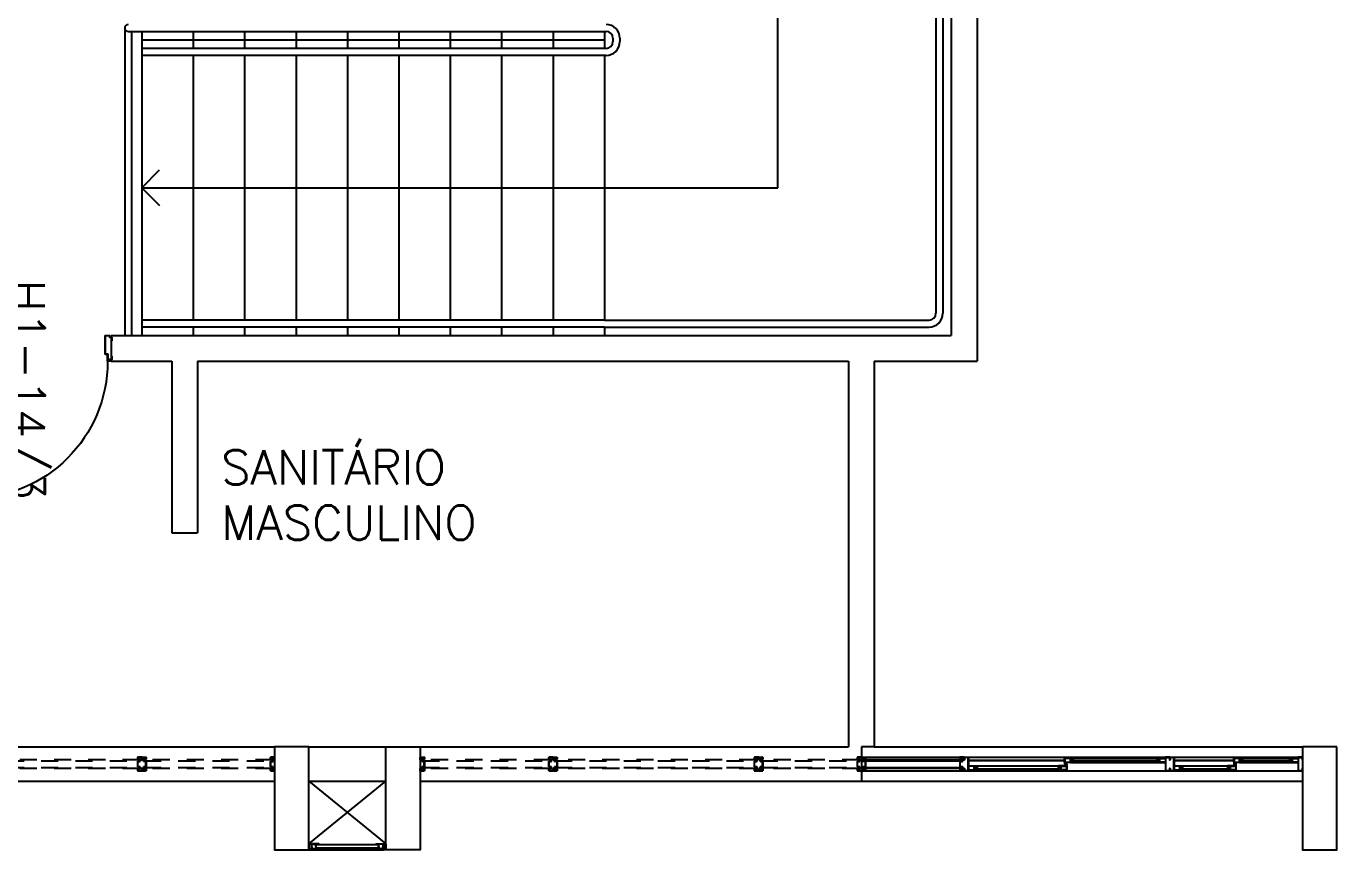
# Model space of a CAD drawing. Header units: millimetres. Extents: x 2801 to 3319, y 1187 to 1422.
# Drawn here: x 3142.47 to 3150.12, y 1307.75 to 1312.55 of the extents above; entities that cross this region are included whole.
import ezdxf

# ---------------------------------------------------------------- set-up
doc = ezdxf.new("R2010")
doc.units = ezdxf.units.MM
doc.linetypes.add('HIDDEN', pattern=[0.375, 0.25, -0.125])
for name, color, linetype in [('AR-ALV', 2, 'Continuous'), ('AR-CORR', 2, 'Continuous'), ('AR-ESQ', 1, 'Continuous'), ('AR-ESQ-V', 1, 'Continuous'), ('AR-ESTC', 3, 'Continuous'), ('AR-PIS', 1, 'Continuous'), ('AR-PM', 2, 'Continuous'), ('AR-PORTA', 1, 'Continuous'), ('AR-SHAFT', 1, 'Continuous'), ('AR-SIM', 2, 'Continuous'), ('DT-ESQ-BAGUETE-C', 2, 'Continuous'), ('DT-ESQ-BAGUETE-V', 1, 'Continuous'), ('DT-ESQ-CHAPA DOBRADA-V', 1, 'Continuous'), ('DT-ESQ-MARCO-V', 1, 'Continuous'), ('DT-ESQ-PERFIL CADEIRA-C', 2, 'Continuous'), ('DT-ESQ-PERFIL CADEIRA-V', 1, 'Continuous'), ('DT-ESQ-PERFIL U SIMPLES-C', 2, 'Continuous'), ('DT-ESQ-PERFIL U-C', 2, 'Continuous'), ('DT-ESQ-PERFIL U-V', 1, 'Continuous'), ('DT-ESQ-VENEZIANA-C', 2, 'Continuous'), ('DT-ESQ-VENEZIANA-V', 2, 'Continuous'), ('DT-ESQ-VIDRO-C', 2, 'Continuous'), ('DT-ESQ-VIDRO-PROJ', 1, 'HIDDEN'), ('DT-ESQ-VIDRO-V', 2, 'Continuous'), ('ENDEREÇO', 2, 'Continuous'), ('maçaneta', 1, 'Continuous'), ('mov', 1, 'Continuous'), ('PM-PERFIL U-C', 2, 'Continuous'), ('pm1', 2, 'Continuous'), ('TEXTO', 2, 'Continuous')]:
    doc.layers.add(name, color=color, linetype=linetype)
doc.styles.add('UNB-100', font='simplex.shx', dxfattribs={"height": 0.2})
doc.styles.add('UNB1-100', font='simplex.shx', dxfattribs={"height": 0.2})

# ---------------------------------------------------------------- blocks, each defined once
blk = doc.blocks.new('EF59-P')
at = {"layer": 'DT-ESQ-VIDRO-PROJ', "ltscale": 0.1}
for points in [[(0.025, -0.1285), (0.025, -0.1385, -0.414214), (0.0235, -0.14), (0.0015, -0.14, -0.414214), (0, -0.1385), (0, -0.125), (0.0015, -0.125), (0.0015, -0.138, 0.414214), (0.002, -0.1385), (0.023, -0.1385, 0.414214), (0.0235, -0.138), (0.0235, -0.1285), (0.0105, -0.1285, -0.414214), (0.009, -0.127), (0.009, -0.117, -0.414214), (0.0105, -0.1155), (0.0235, -0.1155), (0.0235, -0.0845), (0.0105, -0.0845, -0.414214), (0.009, -0.083), (0.009, -0.073, -0.414214), (0.0105, -0.0715), (0.0235, -0.0715), (0.0235, -0.062, 0.414214), (0.023, -0.0615), (0.002, -0.0615, 0.414214), (0.0015, -0.062), (0.0015, -0.075), (0, -0.075), (0, -0.0615, -0.414214), (0.0015, -0.06), (0.0235, -0.06, -0.414214), (0.025, -0.0615), (0.025, -0.0715, -0.414214), (0.0235, -0.073), (0.0105, -0.073), (0.0105, -0.083), (0.0235, -0.083), (0.0235, -0.083, -0.414214), (0.025, -0.0845), (0.025, -0.1155, -0.414214), (0.0235, -0.117), (0.0235, -0.117), (0.0105, -0.117), (0.0105, -0.127), (0.0235, -0.127, -0.414214)], [(0.75, -0.1285), (0.75, -0.1385, 0.414214), (0.7515, -0.14), (0.7735, -0.14, 0.414214), (0.775, -0.1385), (0.775, -0.125), (0.7735, -0.125), (0.7735, -0.138, -0.414214), (0.773, -0.1385), (0.752, -0.1385, -0.414214), (0.7515, -0.138), (0.7515, -0.1285), (0.7645, -0.1285, 0.414214), (0.766, -0.127), (0.766, -0.117, 0.414214), (0.7645, -0.1155), (0.7515, -0.1155), (0.7515, -0.0845), (0.7645, -0.0845, 0.414214), (0.766, -0.083), (0.766, -0.073, 0.414214), (0.7645, -0.0715), (0.7515, -0.0715), (0.7515, -0.062, -0.414214), (0.752, -0.0615), (0.773, -0.0615, -0.414214), (0.7735, -0.062), (0.7735, -0.075), (0.775, -0.075), (0.775, -0.0615, 0.414214), (0.7735, -0.06), (0.7515, -0.06, 0.414214), (0.75, -0.0615), (0.75, -0.0715, 0.414214), (0.7515, -0.073), (0.7645, -0.073), (0.7645, -0.083), (0.7515, -0.083), (0.7515, -0.083, 0.414214), (0.75, -0.0845), (0.75, -0.1155, 0.414214), (0.7515, -0.117), (0.7515, -0.117), (0.7645, -0.117), (0.7645, -0.127), (0.7515, -0.127, 0.414214)], [(0.8, -0.1285), (0.8, -0.1385, -0.414214), (0.7985, -0.14), (0.7765, -0.14, -0.414214), (0.775, -0.1385), (0.775, -0.125), (0.7765, -0.125), (0.7765, -0.138, 0.414214), (0.777, -0.1385), (0.798, -0.1385, 0.414214), (0.7985, -0.138), (0.7985, -0.1285), (0.7855, -0.1285, -0.414214), (0.784, -0.127), (0.784, -0.117, -0.414214), (0.7855, -0.1155), (0.7985, -0.1155), (0.7985, -0.0845), (0.7855, -0.0845, -0.414214), (0.784, -0.083), (0.784, -0.073, -0.414214), (0.7855, -0.0715), (0.7985, -0.0715), (0.7985, -0.062, 0.414214), (0.798, -0.0615), (0.777, -0.0615, 0.414214), (0.7765, -0.062), (0.7765, -0.075), (0.775, -0.075), (0.775, -0.0615, -0.414214), (0.7765, -0.06), (0.7985, -0.06, -0.414214), (0.8, -0.0615), (0.8, -0.0715, -0.414214), (0.7985, -0.073), (0.7855, -0.073), (0.7855, -0.083), (0.7985, -0.083), (0.7985, -0.083, -0.414214), (0.8, -0.0845), (0.8, -0.1155, -0.414214), (0.7985, -0.117), (0.7985, -0.117), (0.7855, -0.117), (0.7855, -0.127), (0.7985, -0.127, -0.414214)], [(1.95, -0.1285), (1.95, -0.1385, 0.414214), (1.9515, -0.14), (1.9735, -0.14, 0.414214), (1.975, -0.1385), (1.975, -0.125), (1.9735, -0.125), (1.9735, -0.138, -0.414214), (1.973, -0.1385), (1.952, -0.1385, -0.414214), (1.9515, -0.138), (1.9515, -0.1285), (1.9645, -0.1285, 0.414214), (1.966, -0.127), (1.966, -0.117, 0.414214), (1.9645, -0.1155), (1.9515, -0.1155), (1.9515, -0.0845), (1.9645, -0.0845, 0.414214), (1.966, -0.083), (1.966, -0.073, 0.414214), (1.9645, -0.0715), (1.9515, -0.0715), (1.9515, -0.062, -0.414214), (1.952, -0.0615), (1.973, -0.0615, -0.414214), (1.9735, -0.062), (1.9735, -0.075), (1.975, -0.075), (1.975, -0.0615, 0.414214), (1.9735, -0.06), (1.9515, -0.06, 0.414214), (1.95, -0.0615), (1.95, -0.0715, 0.414214), (1.9515, -0.073), (1.9645, -0.073), (1.9645, -0.083), (1.9515, -0.083), (1.9515, -0.083, 0.414214), (1.95, -0.0845), (1.95, -0.1155, 0.414214), (1.9515, -0.117), (1.9515, -0.117), (1.9645, -0.117), (1.9645, -0.127), (1.9515, -0.127, 0.414214)], [(2, -0.1285), (2, -0.1385, -0.414214), (1.9985, -0.14), (1.9765, -0.14, -0.414214), (1.975, -0.1385), (1.975, -0.125), (1.9765, -0.125), (1.9765, -0.138, 0.414214), (1.977, -0.1385), (1.998, -0.1385, 0.414214), (1.9985, -0.138), (1.9985, -0.1285), (1.9855, -0.1285, -0.414214), (1.984, -0.127), (1.984, -0.117, -0.414214), (1.9855, -0.1155), (1.9985, -0.1155), (1.9985, -0.0845), (1.9855, -0.0845, -0.414214), (1.984, -0.083), (1.984, -0.073, -0.414214), (1.9855, -0.0715), (1.9985, -0.0715), (1.9985, -0.062, 0.414214), (1.998, -0.0615), (1.977, -0.0615, 0.414214), (1.9765, -0.062), (1.9765, -0.075), (1.975, -0.075), (1.975, -0.0615, -0.414214), (1.9765, -0.06), (1.9985, -0.06, -0.414214), (2, -0.0615), (2, -0.0715, -0.414214), (1.9985, -0.073), (1.9855, -0.073), (1.9855, -0.083), (1.9985, -0.083), (1.9985, -0.083, -0.414214), (2, -0.0845), (2, -0.1155, -0.414214), (1.9985, -0.117), (1.9985, -0.117), (1.9855, -0.117), (1.9855, -0.127), (1.9985, -0.127, -0.414214)], [(3.15, -0.1285), (3.15, -0.1385, 0.414214), (3.1515, -0.14), (3.1735, -0.14, 0.414214), (3.175, -0.1385), (3.175, -0.125), (3.1735, -0.125), (3.1735, -0.138, -0.414214), (3.173, -0.1385), (3.152, -0.1385, -0.414214), (3.1515, -0.138), (3.1515, -0.1285), (3.1645, -0.1285, 0.414214), (3.166, -0.127), (3.166, -0.117, 0.414214), (3.1645, -0.1155), (3.1515, -0.1155), (3.1515, -0.0845), (3.1645, -0.0845, 0.414214), (3.166, -0.083), (3.166, -0.073, 0.414214), (3.1645, -0.0715), (3.1515, -0.0715), (3.1515, -0.062, -0.414214), (3.152, -0.0615), (3.173, -0.0615, -0.414214), (3.1735, -0.062), (3.1735, -0.075), (3.175, -0.075), (3.175, -0.0615, 0.414214), (3.1735, -0.06), (3.1515, -0.06, 0.414214), (3.15, -0.0615), (3.15, -0.0715, 0.414214), (3.1515, -0.073), (3.1645, -0.073), (3.1645, -0.083), (3.1515, -0.083), (3.1515, -0.083, 0.414214), (3.15, -0.0845), (3.15, -0.1155, 0.414214), (3.1515, -0.117), (3.1515, -0.117), (3.1645, -0.117), (3.1645, -0.127), (3.1515, -0.127, 0.414214)], [(3.2, -0.1285), (3.2, -0.1385, -0.414214), (3.1985, -0.14), (3.1765, -0.14, -0.414214), (3.175, -0.1385), (3.175, -0.125), (3.1765, -0.125), (3.1765, -0.138, 0.414214), (3.177, -0.1385), (3.198, -0.1385, 0.414214), (3.1985, -0.138), (3.1985, -0.1285), (3.1855, -0.1285, -0.414214), (3.184, -0.127), (3.184, -0.117, -0.414214), (3.1855, -0.1155), (3.1985, -0.1155), (3.1985, -0.0845), (3.1855, -0.0845, -0.414214), (3.184, -0.083), (3.184, -0.073, -0.414214), (3.1855, -0.0715), (3.1985, -0.0715), (3.1985, -0.062, 0.414214), (3.198, -0.0615), (3.177, -0.0615, 0.414214), (3.1765, -0.062), (3.1765, -0.075), (3.175, -0.075), (3.175, -0.0615, -0.414214), (3.1765, -0.06), (3.1985, -0.06, -0.414214), (3.2, -0.0615), (3.2, -0.0715, -0.414214), (3.1985, -0.073), (3.1855, -0.073), (3.1855, -0.083), (3.1985, -0.083), (3.1985, -0.083, -0.414214), (3.2, -0.0845), (3.2, -0.1155, -0.414214), (3.1985, -0.117), (3.1985, -0.117), (3.1855, -0.117), (3.1855, -0.127), (3.1985, -0.127, -0.414214)], [(4.35, -0.1285), (4.35, -0.1385, 0.414214), (4.3515, -0.14), (4.3735, -0.14, 0.414214), (4.375, -0.1385), (4.375, -0.125), (4.3735, -0.125), (4.3735, -0.138, -0.414214), (4.373, -0.1385), (4.352, -0.1385, -0.414214), (4.3515, -0.138), (4.3515, -0.1285), (4.3645, -0.1285, 0.414214), (4.366, -0.127), (4.366, -0.117, 0.414214), (4.3645, -0.1155), (4.3515, -0.1155), (4.3515, -0.0845), (4.3645, -0.0845, 0.414214), (4.366, -0.083), (4.366, -0.073, 0.414214), (4.3645, -0.0715), (4.3515, -0.0715), (4.3515, -0.062, -0.414214), (4.352, -0.0615), (4.373, -0.0615, -0.414214), (4.3735, -0.062), (4.3735, -0.075), (4.375, -0.075), (4.375, -0.0615, 0.414214), (4.3735, -0.06), (4.3515, -0.06, 0.414214), (4.35, -0.0615), (4.35, -0.0715, 0.414214), (4.3515, -0.073), (4.3645, -0.073), (4.3645, -0.083), (4.3515, -0.083), (4.3515, -0.083, 0.414214), (4.35, -0.0845), (4.35, -0.1155, 0.414214), (4.3515, -0.117), (4.3515, -0.117), (4.3645, -0.117), (4.3645, -0.127), (4.3515, -0.127, 0.414214)], [(4.4, -0.1285), (4.4, -0.1385, -0.414214), (4.3985, -0.14), (4.3765, -0.14, -0.414214), (4.375, -0.1385), (4.375, -0.125), (4.3765, -0.125), (4.3765, -0.138, 0.414214), (4.377, -0.1385), (4.398, -0.1385, 0.414214), (4.3985, -0.138), (4.3985, -0.1285), (4.3855, -0.1285, -0.414214), (4.384, -0.127), (4.384, -0.117, -0.414214), (4.3855, -0.1155), (4.3985, -0.1155), (4.3985, -0.0845), (4.3855, -0.0845, -0.414214), (4.384, -0.083), (4.384, -0.073, -0.414214), (4.3855, -0.0715), (4.3985, -0.0715), (4.3985, -0.062, 0.414214), (4.398, -0.0615), (4.377, -0.0615, 0.414214), (4.3765, -0.062), (4.3765, -0.075), (4.375, -0.075), (4.375, -0.0615, -0.414214), (4.3765, -0.06), (4.3985, -0.06, -0.414214), (4.4, -0.0615), (4.4, -0.0715, -0.414214), (4.3985, -0.073), (4.3855, -0.073), (4.3855, -0.083), (4.3985, -0.083), (4.3985, -0.083, -0.414214), (4.4, -0.0845), (4.4, -0.1155, -0.414214), (4.3985, -0.117), (4.3985, -0.117), (4.3855, -0.117), (4.3855, -0.127), (4.3985, -0.127, -0.414214)], [(5.125, -0.1285), (5.125, -0.1385, 0.414214), (5.1265, -0.14), (5.1485, -0.14, 0.414214), (5.15, -0.1385), (5.15, -0.125), (5.1485, -0.125), (5.1485, -0.138, -0.414214), (5.148, -0.1385), (5.127, -0.1385, -0.414214), (5.1265, -0.138), (5.1265, -0.1285), (5.1395, -0.1285, 0.414214), (5.141, -0.127), (5.141, -0.117, 0.414214), (5.1395, -0.1155), (5.1265, -0.1155), (5.1265, -0.0845), (5.1395, -0.0845, 0.414214), (5.141, -0.083), (5.141, -0.073, 0.414214), (5.1395, -0.0715), (5.1265, -0.0715), (5.1265, -0.062, -0.414214), (5.127, -0.0615), (5.148, -0.0615, -0.414214), (5.1485, -0.062), (5.1485, -0.075), (5.15, -0.075), (5.15, -0.0615, 0.414214), (5.1485, -0.06), (5.1265, -0.06, 0.414214), (5.125, -0.0615), (5.125, -0.0715, 0.414214), (5.1265, -0.073), (5.1395, -0.073), (5.1395, -0.083), (5.1265, -0.083), (5.1265, -0.083, 0.414214), (5.125, -0.0845), (5.125, -0.1155, 0.414214), (5.1265, -0.117), (5.1265, -0.117), (5.1395, -0.117), (5.1395, -0.127), (5.1265, -0.127, 0.414214)]]:
    blk.add_lwpolyline(points, format="xyb", close=True, dxfattribs=at)
for points in [[(0.7625, -0.081), (0.7625, -0.075), (0.0125, -0.075), (0.0125, -0.081)], [(1.9625, -0.081), (1.9625, -0.075), (0.7875, -0.075), (0.7875, -0.081)], [(3.1625, -0.081), (3.1625, -0.075), (1.9875, -0.075), (1.9875, -0.081)], [(4.3625, -0.081), (4.3625, -0.075), (3.1875, -0.075), (3.1875, -0.081)], [(5.1375, -0.081), (5.1375, -0.075), (4.3875, -0.075), (4.3875, -0.081)], [(0.7625, -0.119), (0.7625, -0.125), (0.0125, -0.125), (0.0125, -0.119)], [(1.9625, -0.119), (1.9625, -0.125), (0.7875, -0.125), (0.7875, -0.119)], [(3.1625, -0.119), (3.1625, -0.125), (1.9875, -0.125), (1.9875, -0.119)], [(4.3625, -0.119), (4.3625, -0.125), (3.1875, -0.125), (3.1875, -0.119)], [(5.1375, -0.119), (5.1375, -0.125), (4.3875, -0.125), (4.3875, -0.119)]]:
    blk.add_lwpolyline(points, close=True, dxfattribs=at)
blk = doc.blocks.new('EF57-P')
at = {"layer": 'DT-ESQ-BAGUETE-C', "ltscale": 0.1}
for points in [[(3.81, -0.08), (3.7965, -0.08), (3.7965, -0.0785), (3.8095, -0.0785, 0.414214), (3.81, -0.078), (3.81, -0.067, 0.414214), (3.8095, -0.0665), (3.7965, -0.0665), (3.7965, -0.065), (3.81, -0.065, -0.414214), (3.8115, -0.0665), (3.8115, -0.0785, -0.414214)], [(4.3015, -0.08), (4.315, -0.08), (4.315, -0.0785), (4.302, -0.0785, -0.414214), (4.3015, -0.078), (4.3015, -0.067, -0.414214), (4.302, -0.0665), (4.315, -0.0665), (4.315, -0.065), (4.3015, -0.065, 0.414214), (4.3, -0.0665), (4.3, -0.0785, 0.414214)], [(4.7975, -0.08), (4.784, -0.08), (4.784, -0.0785), (4.797, -0.0785, 0.414214), (4.7975, -0.078), (4.7975, -0.067, 0.414214), (4.797, -0.0665), (4.784, -0.0665), (4.784, -0.065), (4.7975, -0.065, -0.414214), (4.799, -0.0665), (4.799, -0.0785, -0.414214)], [(5.0765, -0.08), (5.09, -0.08), (5.09, -0.0785), (5.077, -0.0785, -0.414214), (5.0765, -0.078), (5.0765, -0.067, -0.414214), (5.077, -0.0665), (5.09, -0.0665), (5.09, -0.065), (5.0765, -0.065, 0.414214), (5.075, -0.0665), (5.075, -0.0785, 0.414214)], [(3.2485, -0.125), (3.235, -0.125), (3.235, -0.1235), (3.248, -0.1235, 0.414214), (3.2485, -0.123), (3.2485, -0.112, 0.414214), (3.248, -0.1115), (3.235, -0.1115), (3.235, -0.11), (3.2485, -0.11, -0.414214), (3.25, -0.1115), (3.25, -0.1235, -0.414214)], [(3.7265, -0.125), (3.74, -0.125), (3.74, -0.1235), (3.727, -0.1235, -0.414214), (3.7265, -0.123), (3.7265, -0.112, -0.414214), (3.727, -0.1115), (3.74, -0.1115), (3.74, -0.11), (3.7265, -0.11, 0.414214), (3.725, -0.1115), (3.725, -0.1235, 0.414214)], [(4.4485, -0.125), (4.435, -0.125), (4.435, -0.1235), (4.448, -0.1235, 0.414214), (4.4485, -0.123), (4.4485, -0.112, 0.414214), (4.448, -0.1115), (4.435, -0.1115), (4.435, -0.11), (4.4485, -0.11, -0.414214), (4.45, -0.1115), (4.45, -0.1235, -0.414214)], [(4.714, -0.125), (4.7275, -0.125), (4.7275, -0.1235), (4.7145, -0.1235, -0.414214), (4.714, -0.123), (4.714, -0.112, -0.414214), (4.7145, -0.1115), (4.7275, -0.1115), (4.7275, -0.11), (4.714, -0.11, 0.414214), (4.7125, -0.1115), (4.7125, -0.1235, 0.414214)]]:
    blk.add_lwpolyline(points, format="xyb", close=True, dxfattribs=at)
at = {"layer": 'DT-ESQ-BAGUETE-V', "ltscale": 0.1}
for p, q in [((3.81, -0.065), (4.3015, -0.065)), ((4.7975, -0.065), (5.0765, -0.065)), ((3.2485, -0.11), (3.7265, -0.11)), ((4.4485, -0.11), (4.714, -0.11))]:
    blk.add_line(p, q, dxfattribs=at)
at = {"layer": 'DT-ESQ-CHAPA DOBRADA-V', "ltscale": 0.1}
for p, q in [((3.2, -0.077), (3.7615, -0.077)), ((3.2, -0.08), (3.7615, -0.08)), ((4.4, -0.077), (4.749, -0.077)), ((4.4, -0.08), (4.749, -0.08))]:
    blk.add_line(p, q, dxfattribs=at)
at = {"layer": 'DT-ESQ-MARCO-V', "ltscale": 0.1}
for p, q in [((2.5985, -0.06), (3.1515, -0.06)), ((2.5985, -0.14), (3.1515, -0.14))]:
    blk.add_line(p, q, dxfattribs=at)
at = {"layer": 'DT-ESQ-PERFIL CADEIRA-C', "ltscale": 0.1}
for p, q in [((3.2, -0.1335), (3.2485, -0.1335)), ((3.773, -0.1335), (3.7265, -0.1335)), ((3.7635, -0.0885), (3.81, -0.0885)), ((4.35, -0.0885), (4.3015, -0.0885)), ((4.4, -0.1335), (4.4485, -0.1335)), ((4.7605, -0.1335), (4.714, -0.1335)), ((4.751, -0.0885), (4.7975, -0.0885)), ((5.125, -0.0885), (5.0765, -0.0885))]:
    blk.add_line(p, q, dxfattribs=at)
for points in [[(3.81, -0.087, -1), (3.81, -0.09), (3.7635, -0.09, -0.414214), (3.7615, -0.088), (3.7615, -0.067, -0.414214), (3.7635, -0.065), (3.795, -0.065, -0.414214), (3.7965, -0.0665), (3.7965, -0.087)], [(3.7965, -0.0885, -0.198913), (3.7954, -0.0881, -0.198913), (3.795, -0.087), (3.795, -0.067, 0.414214), (3.7945, -0.0665), (3.7635, -0.0665, 0.414214), (3.763, -0.067), (3.763, -0.088, 0.414214), (3.7635, -0.0885)], [(4.3015, -0.09), (4.35, -0.09), (4.35, -0.0885), (4.315, -0.0885, 0.198912), (4.3161, -0.0881, 0.198913), (4.3165, -0.087), (4.3165, -0.067, -0.414214), (4.317, -0.0665), (4.35, -0.0665), (4.35, -0.065), (4.3165, -0.065, 0.414214), (4.315, -0.0665), (4.315, -0.0785), (4.315, -0.08), (4.315, -0.087), (4.3015, -0.087, 1)], [(4.7975, -0.087, -1), (4.7975, -0.09), (4.751, -0.09, -0.414214), (4.749, -0.088), (4.749, -0.067, -0.414214), (4.751, -0.065), (4.7825, -0.065, -0.414214), (4.784, -0.0665), (4.784, -0.087)], [(4.784, -0.0885, -0.198913), (4.7829, -0.0881, -0.198913), (4.7825, -0.087), (4.7825, -0.067, 0.414214), (4.782, -0.0665), (4.751, -0.0665, 0.414214), (4.7505, -0.067), (4.7505, -0.088, 0.414214), (4.751, -0.0885)], [(5.0765, -0.09), (5.125, -0.09), (5.125, -0.0885), (5.09, -0.0885, 0.198912), (5.0911, -0.0881, 0.198913), (5.0915, -0.087), (5.0915, -0.067, -0.414214), (5.092, -0.0665), (5.125, -0.0665), (5.125, -0.065), (5.0915, -0.065, 0.414214), (5.09, -0.0665), (5.09, -0.0785), (5.09, -0.08), (5.09, -0.087), (5.0765, -0.087, 1)], [(3.2485, -0.135), (3.2, -0.135), (3.2, -0.1335), (3.235, -0.1335, -0.198912), (3.2339, -0.1331, -0.198913), (3.2335, -0.132), (3.2335, -0.112, 0.414214), (3.233, -0.1115), (3.2, -0.1115), (3.2, -0.11), (3.2335, -0.11, -0.414214), (3.235, -0.1115), (3.235, -0.1235), (3.235, -0.125), (3.235, -0.132), (3.2485, -0.132, -1)], [(3.7265, -0.132, 1), (3.7265, -0.135), (3.773, -0.135, 0.414214), (3.775, -0.133), (3.775, -0.112, 0.414214), (3.773, -0.11), (3.7415, -0.11, 0.414214), (3.74, -0.1115), (3.74, -0.132)], [(3.74, -0.1335, 0.198913), (3.7411, -0.1331, 0.198913), (3.7415, -0.132), (3.7415, -0.112, -0.414214), (3.742, -0.1115), (3.773, -0.1115, -0.414214), (3.7735, -0.112), (3.7735, -0.133, -0.414214), (3.773, -0.1335)], [(4.4485, -0.135), (4.4, -0.135), (4.4, -0.1335), (4.435, -0.1335, -0.198912), (4.4339, -0.1331, -0.198913), (4.4335, -0.132), (4.4335, -0.112, 0.414214), (4.433, -0.1115), (4.4, -0.1115), (4.4, -0.11), (4.4335, -0.11, -0.414214), (4.435, -0.1115), (4.435, -0.1235), (4.435, -0.125), (4.435, -0.132), (4.4485, -0.132, -1)], [(4.714, -0.132, 1), (4.714, -0.135), (4.7605, -0.135, 0.414214), (4.7625, -0.133), (4.7625, -0.112, 0.414214), (4.7605, -0.11), (4.729, -0.11, 0.414214), (4.7275, -0.1115), (4.7275, -0.132)], [(4.7275, -0.1335, 0.198913), (4.7286, -0.1331, 0.198913), (4.729, -0.132), (4.729, -0.112, -0.414214), (4.7295, -0.1115), (4.7605, -0.1115, -0.414214), (4.761, -0.112), (4.761, -0.133, -0.414214), (4.7605, -0.1335)]]:
    blk.add_lwpolyline(points, format="xyb", close=True, dxfattribs=at)
at = {"layer": 'DT-ESQ-PERFIL CADEIRA-V', "ltscale": 0.1}
for p, q in [((3.2485, -0.135), (3.7265, -0.135)), ((3.795, -0.09), (4.3015, -0.09)), ((4.4485, -0.135), (4.714, -0.135)), ((4.7825, -0.09), (5.0765, -0.09))]:
    blk.add_line(p, q, dxfattribs=at)
at = {"layer": 'DT-ESQ-PERFIL U SIMPLES-C', "ltscale": 0.1}
for points in [[(3.7635, -0.102), (3.7715, -0.102), (3.7715, -0.1005), (3.7635, -0.1005, -0.414214), (3.763, -0.1), (3.763, -0.092, -0.414214), (3.7635, -0.0915), (3.7715, -0.0915), (3.7715, -0.09), (3.7635, -0.09, 0.414214), (3.7615, -0.092), (3.7615, -0.1, 0.414214)], [(3.773, -0.098), (3.765, -0.098), (3.765, -0.0995), (3.773, -0.0995, -0.414214), (3.7735, -0.1), (3.7735, -0.108, -0.414214), (3.773, -0.1085), (3.765, -0.1085), (3.765, -0.11), (3.773, -0.11, 0.414214), (3.775, -0.108), (3.775, -0.1, 0.414214)], [(4.751, -0.102), (4.759, -0.102), (4.759, -0.1005), (4.751, -0.1005, -0.414214), (4.7505, -0.1), (4.7505, -0.092, -0.414214), (4.751, -0.0915), (4.759, -0.0915), (4.759, -0.09), (4.751, -0.09, 0.414214), (4.749, -0.092), (4.749, -0.1, 0.414214)], [(4.7605, -0.098), (4.7525, -0.098), (4.7525, -0.0995), (4.7605, -0.0995, -0.414214), (4.761, -0.1), (4.761, -0.108, -0.414214), (4.7605, -0.1085), (4.7525, -0.1085), (4.7525, -0.11), (4.7605, -0.11, 0.414214), (4.7625, -0.108), (4.7625, -0.1, 0.414214)]]:
    blk.add_lwpolyline(points, format="xyb", close=True, dxfattribs=at)
at = {"layer": 'DT-ESQ-PERFIL U-C', "ltscale": 0.1}
for points in [[(2.6, -0.1285), (2.6, -0.1385, -0.414214), (2.5985, -0.14), (2.5765, -0.14, -0.414214), (2.575, -0.1385), (2.575, -0.125), (2.5765, -0.125), (2.5765, -0.138, 0.414214), (2.577, -0.1385), (2.598, -0.1385, 0.414214), (2.5985, -0.138), (2.5985, -0.1285), (2.5855, -0.1285, -0.414214), (2.584, -0.127), (2.584, -0.117, -0.414214), (2.5855, -0.1155), (2.5985, -0.1155), (2.5985, -0.0845), (2.5855, -0.0845, -0.414214), (2.584, -0.083), (2.584, -0.073, -0.414214), (2.5855, -0.0715), (2.5985, -0.0715), (2.5985, -0.062, 0.414214), (2.598, -0.0615), (2.577, -0.0615, 0.414214), (2.5765, -0.062), (2.5765, -0.075), (2.575, -0.075), (2.575, -0.0615, -0.414214), (2.5765, -0.06), (2.5985, -0.06, -0.414214), (2.6, -0.0615), (2.6, -0.0715, -0.414214), (2.5985, -0.073), (2.5855, -0.073), (2.5855, -0.083), (2.5985, -0.083), (2.5985, -0.083, -0.414214), (2.6, -0.0845), (2.6, -0.1155, -0.414214), (2.5985, -0.117), (2.5985, -0.117), (2.5855, -0.117), (2.5855, -0.127), (2.5985, -0.127, -0.414214)], [(3.15, -0.1285), (3.15, -0.1385, 0.414214), (3.1515, -0.14), (3.1735, -0.14, 0.414214), (3.175, -0.1385), (3.175, -0.125), (3.1735, -0.125), (3.1735, -0.138, -0.414214), (3.173, -0.1385), (3.152, -0.1385, -0.414214), (3.1515, -0.138), (3.1515, -0.1285), (3.1645, -0.1285, 0.414214), (3.166, -0.127), (3.166, -0.117, 0.414214), (3.1645, -0.1155), (3.1515, -0.1155), (3.1515, -0.0845), (3.1645, -0.0845, 0.414214), (3.166, -0.083), (3.166, -0.073, 0.414214), (3.1645, -0.0715), (3.1515, -0.0715), (3.1515, -0.062, -0.414214), (3.152, -0.0615), (3.173, -0.0615, -0.414214), (3.1735, -0.062), (3.1735, -0.075), (3.175, -0.075), (3.175, -0.0615, 0.414214), (3.1735, -0.06), (3.1515, -0.06, 0.414214), (3.15, -0.0615), (3.15, -0.0715, 0.414214), (3.1515, -0.073), (3.1645, -0.073), (3.1645, -0.083), (3.1515, -0.083), (3.1515, -0.083, 0.414214), (3.15, -0.0845), (3.15, -0.1155, 0.414214), (3.1515, -0.117), (3.1515, -0.117), (3.1645, -0.117), (3.1645, -0.127), (3.1515, -0.127, 0.414214)], [(3.175, -0.0615, -0.414214), (3.1765, -0.06), (3.1985, -0.06, -0.414214), (3.2, -0.0615), (3.2, -0.1385, -0.414214), (3.1985, -0.14), (3.1765, -0.14, -0.414214), (3.175, -0.1385), (3.175, -0.125), (3.1765, -0.125), (3.1765, -0.138, 0.414214), (3.177, -0.1385), (3.198, -0.1385, 0.414214), (3.1985, -0.138), (3.1985, -0.062, 0.414214), (3.198, -0.0615), (3.177, -0.0615, 0.414214), (3.1765, -0.062), (3.1765, -0.075), (3.175, -0.075)], [(4.375, -0.0615, 0.414214), (4.3735, -0.06), (4.3515, -0.06, 0.414214), (4.35, -0.0615), (4.35, -0.1385, 0.414214), (4.3515, -0.14), (4.3735, -0.14, 0.414214), (4.375, -0.1385), (4.375, -0.125), (4.3735, -0.125), (4.3735, -0.138, -0.414214), (4.373, -0.1385), (4.352, -0.1385, -0.414214), (4.3515, -0.138), (4.3515, -0.062, -0.414214), (4.352, -0.0615), (4.373, -0.0615, -0.414214), (4.3735, -0.062), (4.3735, -0.075), (4.375, -0.075)], [(4.375, -0.0615, -0.414214), (4.3765, -0.06), (4.3985, -0.06, -0.414214), (4.4, -0.0615), (4.4, -0.1385, -0.414214), (4.3985, -0.14), (4.3765, -0.14, -0.414214), (4.375, -0.1385), (4.375, -0.125), (4.3765, -0.125), (4.3765, -0.138, 0.414214), (4.377, -0.1385), (4.398, -0.1385, 0.414214), (4.3985, -0.138), (4.3985, -0.062, 0.414214), (4.398, -0.0615), (4.377, -0.0615, 0.414214), (4.3765, -0.062), (4.3765, -0.075), (4.375, -0.075)], [(5.15, -0.0615, 0.414214), (5.1485, -0.06), (5.1265, -0.06, 0.414214), (5.125, -0.0615), (5.125, -0.1385, 0.414214), (5.1265, -0.14), (5.1485, -0.14, 0.414214), (5.15, -0.1385), (5.15, -0.125), (5.1485, -0.125), (5.1485, -0.138, -0.414214), (5.148, -0.1385), (5.127, -0.1385, -0.414214), (5.1265, -0.138), (5.1265, -0.062, -0.414214), (5.127, -0.0615), (5.148, -0.0615, -0.414214), (5.1485, -0.062), (5.1485, -0.075), (5.15, -0.075)]]:
    blk.add_lwpolyline(points, format="xyb", close=True, dxfattribs=at)
at = {"layer": 'DT-ESQ-PERFIL U-V', "ltscale": 0.1}
for p, q in [((3.1985, -0.06), (4.3515, -0.06)), ((4.3985, -0.06), (5.1265, -0.06)), ((3.1985, -0.14), (4.3515, -0.14)), ((4.3985, -0.14), (5.1265, -0.14))]:
    blk.add_line(p, q, dxfattribs=at)
at = {"layer": 'DT-ESQ-VIDRO-C', "ltscale": 0.1}
for points in [[(3.1625, -0.081), (3.1625, -0.075), (2.5875, -0.075), (2.5875, -0.081)], [(3.238, -0.13), (3.238, -0.127), (3.737, -0.127), (3.737, -0.13)], [(4.3125, -0.085), (4.3125, -0.082), (3.799, -0.082), (3.799, -0.085)], [(4.438, -0.13), (4.438, -0.127), (4.7245, -0.127), (4.7245, -0.13)], [(5.0875, -0.085), (5.0875, -0.082), (4.7865, -0.082), (4.7865, -0.085)]]:
    blk.add_lwpolyline(points, close=True, dxfattribs=at)
at = {"layer": 'DT-ESQ-VIDRO-PROJ', "ltscale": 0.1}
for points in [[(0.025, -0.1285), (0.025, -0.1385, -0.414214), (0.0235, -0.14), (0.0015, -0.14, -0.414214), (0, -0.1385), (0, -0.125), (0.0015, -0.125), (0.0015, -0.138, 0.414214), (0.002, -0.1385), (0.023, -0.1385, 0.414214), (0.0235, -0.138), (0.0235, -0.1285), (0.0105, -0.1285, -0.414214), (0.009, -0.127), (0.009, -0.117, -0.414214), (0.0105, -0.1155), (0.0235, -0.1155), (0.0235, -0.0845), (0.0105, -0.0845, -0.414214), (0.009, -0.083), (0.009, -0.073, -0.414214), (0.0105, -0.0715), (0.0235, -0.0715), (0.0235, -0.062, 0.414214), (0.023, -0.0615), (0.002, -0.0615, 0.414214), (0.0015, -0.062), (0.0015, -0.075), (0, -0.075), (0, -0.0615, -0.414214), (0.0015, -0.06), (0.0235, -0.06, -0.414214), (0.025, -0.0615), (0.025, -0.0715, -0.414214), (0.0235, -0.073), (0.0105, -0.073), (0.0105, -0.083), (0.0235, -0.083), (0.0235, -0.083, -0.414214), (0.025, -0.0845), (0.025, -0.1155, -0.414214), (0.0235, -0.117), (0.0235, -0.117), (0.0105, -0.117), (0.0105, -0.127), (0.0235, -0.127, -0.414214)], [(0.75, -0.1285), (0.75, -0.1385, 0.414214), (0.7515, -0.14), (0.7735, -0.14, 0.414214), (0.775, -0.1385), (0.775, -0.125), (0.7735, -0.125), (0.7735, -0.138, -0.414214), (0.773, -0.1385), (0.752, -0.1385, -0.414214), (0.7515, -0.138), (0.7515, -0.1285), (0.7645, -0.1285, 0.414214), (0.766, -0.127), (0.766, -0.117, 0.414214), (0.7645, -0.1155), (0.7515, -0.1155), (0.7515, -0.0845), (0.7645, -0.0845, 0.414214), (0.766, -0.083), (0.766, -0.073, 0.414214), (0.7645, -0.0715), (0.7515, -0.0715), (0.7515, -0.062, -0.414214), (0.752, -0.0615), (0.773, -0.0615, -0.414214), (0.7735, -0.062), (0.7735, -0.075), (0.775, -0.075), (0.775, -0.0615, 0.414214), (0.7735, -0.06), (0.7515, -0.06, 0.414214), (0.75, -0.0615), (0.75, -0.0715, 0.414214), (0.7515, -0.073), (0.7645, -0.073), (0.7645, -0.083), (0.7515, -0.083), (0.7515, -0.083, 0.414214), (0.75, -0.0845), (0.75, -0.1155, 0.414214), (0.7515, -0.117), (0.7515, -0.117), (0.7645, -0.117), (0.7645, -0.127), (0.7515, -0.127, 0.414214)], [(0.8, -0.1285), (0.8, -0.1385, -0.414214), (0.7985, -0.14), (0.7765, -0.14, -0.414214), (0.775, -0.1385), (0.775, -0.125), (0.7765, -0.125), (0.7765, -0.138, 0.414214), (0.777, -0.1385), (0.798, -0.1385, 0.414214), (0.7985, -0.138), (0.7985, -0.1285), (0.7855, -0.1285, -0.414214), (0.784, -0.127), (0.784, -0.117, -0.414214), (0.7855, -0.1155), (0.7985, -0.1155), (0.7985, -0.0845), (0.7855, -0.0845, -0.414214), (0.784, -0.083), (0.784, -0.073, -0.414214), (0.7855, -0.0715), (0.7985, -0.0715), (0.7985, -0.062, 0.414214), (0.798, -0.0615), (0.777, -0.0615, 0.414214), (0.7765, -0.062), (0.7765, -0.075), (0.775, -0.075), (0.775, -0.0615, -0.414214), (0.7765, -0.06), (0.7985, -0.06, -0.414214), (0.8, -0.0615), (0.8, -0.0715, -0.414214), (0.7985, -0.073), (0.7855, -0.073), (0.7855, -0.083), (0.7985, -0.083), (0.7985, -0.083, -0.414214), (0.8, -0.0845), (0.8, -0.1155, -0.414214), (0.7985, -0.117), (0.7985, -0.117), (0.7855, -0.117), (0.7855, -0.127), (0.7985, -0.127, -0.414214)], [(1.95, -0.1285), (1.95, -0.1385, 0.414214), (1.9515, -0.14), (1.9735, -0.14, 0.414214), (1.975, -0.1385), (1.975, -0.125), (1.9735, -0.125), (1.9735, -0.138, -0.414214), (1.973, -0.1385), (1.952, -0.1385, -0.414214), (1.9515, -0.138), (1.9515, -0.1285), (1.9645, -0.1285, 0.414214), (1.966, -0.127), (1.966, -0.117, 0.414214), (1.9645, -0.1155), (1.9515, -0.1155), (1.9515, -0.0845), (1.9645, -0.0845, 0.414214), (1.966, -0.083), (1.966, -0.073, 0.414214), (1.9645, -0.0715), (1.9515, -0.0715), (1.9515, -0.062, -0.414214), (1.952, -0.0615), (1.973, -0.0615, -0.414214), (1.9735, -0.062), (1.9735, -0.075), (1.975, -0.075), (1.975, -0.0615, 0.414214), (1.9735, -0.06), (1.9515, -0.06, 0.414214), (1.95, -0.0615), (1.95, -0.0715, 0.414214), (1.9515, -0.073), (1.9645, -0.073), (1.9645, -0.083), (1.9515, -0.083), (1.9515, -0.083, 0.414214), (1.95, -0.0845), (1.95, -0.1155, 0.414214), (1.9515, -0.117), (1.9515, -0.117), (1.9645, -0.117), (1.9645, -0.127), (1.9515, -0.127, 0.414214)], [(2, -0.1285), (2, -0.1385, -0.414214), (1.9985, -0.14), (1.9765, -0.14, -0.414214), (1.975, -0.1385), (1.975, -0.125), (1.9765, -0.125), (1.9765, -0.138, 0.414214), (1.977, -0.1385), (1.998, -0.1385, 0.414214), (1.9985, -0.138), (1.9985, -0.1285), (1.9855, -0.1285, -0.414214), (1.984, -0.127), (1.984, -0.117, -0.414214), (1.9855, -0.1155), (1.9985, -0.1155), (1.9985, -0.0845), (1.9855, -0.0845, -0.414214), (1.984, -0.083), (1.984, -0.073, -0.414214), (1.9855, -0.0715), (1.9985, -0.0715), (1.9985, -0.062, 0.414214), (1.998, -0.0615), (1.977, -0.0615, 0.414214), (1.9765, -0.062), (1.9765, -0.075), (1.975, -0.075), (1.975, -0.0615, -0.414214), (1.9765, -0.06), (1.9985, -0.06, -0.414214), (2, -0.0615), (2, -0.0715, -0.414214), (1.9985, -0.073), (1.9855, -0.073), (1.9855, -0.083), (1.9985, -0.083), (1.9985, -0.083, -0.414214), (2, -0.0845), (2, -0.1155, -0.414214), (1.9985, -0.117), (1.9985, -0.117), (1.9855, -0.117), (1.9855, -0.127), (1.9985, -0.127, -0.414214)], [(2.55, -0.1285), (2.55, -0.1385, 0.414214), (2.5515, -0.14), (2.5735, -0.14, 0.414214), (2.575, -0.1385), (2.575, -0.125), (2.5735, -0.125), (2.5735, -0.138, -0.414214), (2.573, -0.1385), (2.552, -0.1385, -0.414214), (2.5515, -0.138), (2.5515, -0.1285), (2.5645, -0.1285, 0.414214), (2.566, -0.127), (2.566, -0.117, 0.414214), (2.5645, -0.1155), (2.5515, -0.1155), (2.5515, -0.0845), (2.5645, -0.0845, 0.414214), (2.566, -0.083), (2.566, -0.073, 0.414214), (2.5645, -0.0715), (2.5515, -0.0715), (2.5515, -0.062, -0.414214), (2.552, -0.0615), (2.573, -0.0615, -0.414214), (2.5735, -0.062), (2.5735, -0.075), (2.575, -0.075), (2.575, -0.0615, 0.414214), (2.5735, -0.06), (2.5515, -0.06, 0.414214), (2.55, -0.0615), (2.55, -0.0715, 0.414214), (2.5515, -0.073), (2.5645, -0.073), (2.5645, -0.083), (2.5515, -0.083), (2.5515, -0.083, 0.414214), (2.55, -0.0845), (2.55, -0.1155, 0.414214), (2.5515, -0.117), (2.5515, -0.117), (2.5645, -0.117), (2.5645, -0.127), (2.5515, -0.127, 0.414214)]]:
    blk.add_lwpolyline(points, format="xyb", close=True, dxfattribs=at)
for points in [[(0.7625, -0.081), (0.7625, -0.075), (0.0125, -0.075), (0.0125, -0.081)], [(1.9625, -0.081), (1.9625, -0.075), (0.7875, -0.075), (0.7875, -0.081)], [(2.5625, -0.081), (2.5625, -0.075), (1.9875, -0.075), (1.9875, -0.081)], [(0.7625, -0.119), (0.7625, -0.125), (0.0125, -0.125), (0.0125, -0.119)], [(1.9625, -0.119), (1.9625, -0.125), (0.7875, -0.125), (0.7875, -0.119)], [(2.5625, -0.119), (2.5625, -0.125), (1.9875, -0.125), (1.9875, -0.119)]]:
    blk.add_lwpolyline(points, close=True, dxfattribs=at)
at = {"layer": 'DT-ESQ-VIDRO-V', "ltscale": 0.1}
blk.add_lwpolyline([(3.1625, -0.119), (3.1625, -0.125), (2.5875, -0.125), (2.5875, -0.119)], close=True, dxfattribs=at)
blk = doc.blocks.new('EF01C-P')
at = {"layer": 'DT-ESQ-BAGUETE-C', "ltscale": 0.1}
for points in [[(0.0015, 0.035), (0.015, 0.035), (0.015, 0.0335), (0.0015, 0.0335), (0.0015, 0.005), (0.015, 0.005), (0.015, 0.0035), (0.0015, 0.0035, -0.414214), (0, 0.005), (0, 0.0335, -0.414214)], [(0.4485, 0.035), (0.435, 0.035), (0.435, 0.0335), (0.4485, 0.0335), (0.4485, 0.005), (0.435, 0.005), (0.435, 0.0035), (0.4485, 0.0035, 0.414214), (0.45, 0.005), (0.45, 0.0335, 0.414214)]]:
    blk.add_lwpolyline(points, format="xyb", close=True, dxfattribs=at)
at = {"layer": 'DT-ESQ-PERFIL CADEIRA-C', "ltscale": 0.1}
for points in [[(0.01, 0.0015), (0.01, 0.003), (0.0015, 0.003, 1), (0.0015, 0), (0.015, 0, 0.414214), (0.0165, 0.0015), (0.0165, 0.0335), (0.043, 0.0335)], [(0.043, 0.0065), (0.018, 0.0065), (0.018, 0.0165), (0.0165, 0.0165), (0.0165, 0.0065, 0.414214), (0.018, 0.005), (0.043, 0.005), (0.0565, 0.005, 1), (0.0565, 0.008), (0.043, 0.008), (0.043, 0.02), (0.043, 0.032), (0.0565, 0.032, 1), (0.0565, 0.035), (0.043, 0.035), (0.0165, 0.035, 0.414214), (0.015, 0.0335), (0.015, 0.0015), (0.0015, 0.0015)], [(0.0415, 0.02), (0.0415, 0.032, -0.414214), (0.043, 0.0335), (0.0565, 0.0335)], [(0.0415, 0.02), (0.0415, 0.008, 0.414214), (0.043, 0.0065), (0.0565, 0.0065)], [(0.407, 0.0065), (0.432, 0.0065), (0.432, 0.0165), (0.4335, 0.0165), (0.4335, 0.0065, -0.414214), (0.432, 0.005), (0.407, 0.005), (0.3935, 0.005, -1), (0.3935, 0.008), (0.407, 0.008), (0.407, 0.02), (0.407, 0.032), (0.3935, 0.032, -1), (0.3935, 0.035), (0.407, 0.035), (0.4335, 0.035, -0.414214), (0.435, 0.0335), (0.435, 0.0015), (0.4485, 0.0015)], [(0.4085, 0.02), (0.4085, 0.032, 0.414214), (0.407, 0.0335), (0.3935, 0.0335)], [(0.4085, 0.02), (0.4085, 0.008, -0.414214), (0.407, 0.0065), (0.3935, 0.0065)], [(0.44, 0.0015), (0.44, 0.003), (0.4485, 0.003, -1), (0.4485, 0), (0.435, 0, -0.414214), (0.4335, 0.0015), (0.4335, 0.0335), (0.407, 0.0335)]]:
    blk.add_lwpolyline(points, format="xyb", dxfattribs=at)
at = {"layer": 'DT-ESQ-PERFIL CADEIRA-V', "ltscale": 0.1}
blk.add_line((0.015, 0), (0.435, 0), dxfattribs=at)
at = {"layer": 'DT-ESQ-VENEZIANA-C', "ltscale": 0.1}
for p, q in [((0.043, 0.0105), (0.407, 0.0105)), ((0.043, 0.009), (0.407, 0.009))]:
    blk.add_line(p, q, dxfattribs=at)
at = {"layer": 'DT-ESQ-VENEZIANA-V', "ltscale": 0.1}
blk.add_line((0.043, 0.031), (0.407, 0.031), dxfattribs=at)
blk = doc.blocks.new('PM3')
at = {"layer": 'maçaneta'}
for points in [[(0.02, 0.825), (-0.035, 0.825), (-0.035, 0.715), (0, 0.715), (0, 0.725), (-0.02, 0.725), (-0.02, 0.8035, -0.414214), (-0.0185, 0.805), (0.02, 0.805)], [(0.125, 0.825), (0.07, 0.825), (0.07, 0.805), (0.1085, 0.805, -0.414214), (0.11, 0.8035), (0.11, 0.725), (0.09, 0.725), (0.09, 0.715), (0.125, 0.715)]]:
    blk.add_lwpolyline(points, format="xyb", close=True, dxfattribs=at)
for points in [[(0.02, 0.715), (0.02, 0.755), (0.025, 0.755), (0.025, 0.715)], [(0.07, 0.715), (0.07, 0.755), (0.065, 0.755), (0.065, 0.715)]]:
    blk.add_lwpolyline(points, close=True, dxfattribs=at)
at = {"layer": 'mov'}
blk.add_arc((0.025, 0.075), 0.8, 0, 90, dxfattribs=at)
at = {"layer": 'PM-PERFIL U-C'}
for p, q in [((0, 0.045), (0, 0.0635)), ((0.002, 0.045), (0, 0.045)), ((0.0015, 0.065), (0.01, 0.065)), ((0.002, 0.063), (0.002, 0.045)), ((0.0105, 0.063), (0.002, 0.063)), ((0.01, 0.065), (0.01, 0.0735)), ((0.0115, 0.075), (0.0235, 0.075)), ((0.012, 0.073), (0.012, 0.0645)), ((0.023, 0.073), (0.012, 0.073)), ((0.023, 0.0335), (0.023, 0.073)), ((0.038, 0.032), (0.0245, 0.032)), ((0.025, 0.0735), (0.025, 0.034)), ((0.0385, 0.034), (0.025, 0.034)), ((0.038, 0.032), (0.038, -0.073)), ((0.04, 0.0325), (0.04, -0.0735)), ((0.81, 0.0325), (0.81, -0.0735)), ((0.8115, 0.034), (0.825, 0.034)), ((0.812, 0.032), (0.8255, 0.032)), ((0.812, 0.032), (0.812, -0.073)), ((0.825, 0.0735), (0.825, 0.034)), ((0.8385, 0.075), (0.8265, 0.075)), ((0.827, 0.073), (0.838, 0.073)), ((0.827, 0.0335), (0.827, 0.073)), ((0.838, 0.073), (0.838, 0.0645)), ((0.8395, 0.063), (0.848, 0.063)), ((0.84, 0.065), (0.84, 0.0735)), ((0.8485, 0.065), (0.84, 0.065)), ((0.848, 0.063), (0.848, 0.045)), ((0.848, 0.045), (0.85, 0.045)), ((0.85, 0.045), (0.85, 0.0635)), ((0, -0.045), (0.002, -0.045)), ((0, -0.0635), (0, -0.045)), ((0.01, -0.065), (0.0015, -0.065)), ((0.002, -0.045), (0.002, -0.063)), ((0.002, -0.063), (0.0105, -0.063)), ((0.01, -0.0735), (0.01, -0.065)), ((0.0385, -0.075), (0.0115, -0.075)), ((0.012, -0.0645), (0.012, -0.073)), ((0.012, -0.073), (0.038, -0.073)), ((0.8115, -0.075), (0.8385, -0.075)), ((0.838, -0.073), (0.812, -0.073)), ((0.838, -0.0645), (0.838, -0.073)), ((0.848, -0.063), (0.8395, -0.063)), ((0.84, -0.0735), (0.84, -0.065)), ((0.84, -0.065), (0.8485, -0.065)), ((0.85, -0.045), (0.848, -0.045)), ((0.848, -0.045), (0.848, -0.063)), ((0.85, -0.0635), (0.85, -0.045))]:
    blk.add_line(p, q, dxfattribs=at)
for centre, start, end in [((0.0015, 0.0635), 90, 180), ((0.0115, 0.0735), 90, 180), ((0.0105, 0.0645), 270, 0), ((0.0245, 0.0335), 180, 270), ((0.0235, 0.0735), 360, 90), ((0.0385, 0.0325), 0, 90), ((0.8115, 0.0325), 90, 180), ((0.8265, 0.0735), 90, 180), ((0.8255, 0.0335), 270, 0), ((0.8395, 0.0645), 180, 270), ((0.8385, 0.0735), 0, 90), ((0.8485, 0.0635), 0, 90), ((0.0015, -0.0635), 180, 270), ((0.0115, -0.0735), 180, 270), ((0.0105, -0.0645), 0, 90), ((0.0385, -0.0735), 269.93864, 0), ((0.8115, -0.0735), 180, 270.06136), ((0.8395, -0.0645), 90, 180), ((0.8385, -0.0735), 270, 0), ((0.8485, -0.0635), 270, 0)]:
    blk.add_arc(centre, 0.0015, start, end, dxfattribs=at)
at = {"layer": 'pm1'}
blk.add_lwpolyline([(0.065, 0.875), (0.065, 0.075), (0.025, 0.075), (0.025, 0.875)], close=True, dxfattribs=at)

msp = doc.modelspace()

# ---------------------------------------------------------------- linework, layer by layer
at = {"layer": 'AR-ALV'}
for p, q in [((3148.0249, 1316.5248), (3148.0249, 1310.5998)), ((3147.8749, 1314.1998), (3147.8749, 1310.7498)), ((3147.8749, 1314.1998), (3147.8749, 1311.9498)), ((3147.8749, 1314.1998), (3147.8749, 1311.9498)), ((3142.9699, 1310.7498), (3147.8749, 1310.7498)), ((3142.9699, 1310.7498), (3142.9699, 1310.5998)), ((3142.9699, 1310.5998), (3143.3249, 1310.5998)), ((3143.3249, 1310.5998), (3143.3249, 1309.5998)), ((3143.4749, 1310.5998), (3147.2749, 1310.5998)), ((3143.4749, 1310.5998), (3143.4749, 1309.5998)), ((3147.2749, 1310.5998), (3147.2749, 1308.3498)), ((3147.4249, 1310.5998), (3147.4249, 1308.3498)), ((3147.4249, 1310.5998), (3148.0249, 1310.5998)), ((3143.3249, 1309.5998), (3143.4749, 1309.5998)), ((3142.0249, 1308.3498), (3143.9249, 1308.3498)), ((3144.1249, 1308.3498), (3144.5749, 1308.3498)), ((3144.7749, 1308.3498), (3147.2749, 1308.3498)), ((3147.3499, 1308.3498), (3147.3499, 1308.1498)), ((3147.4249, 1308.3498), (3147.3499, 1308.3498)), ((3138.7749, 1308.1498), (3143.9249, 1308.1498)), ((3144.1249, 1308.1498), (3144.5749, 1308.1498)), ((3144.7749, 1308.1498), (3147.3499, 1308.1498))]:
    msp.add_line(p, q, dxfattribs=at)
at = {"layer": 'AR-CORR'}
for p, q in [((3147.7849, 1314.0698), (3147.7849, 1310.8798)), ((3147.8249, 1314.0698), (3147.8249, 1310.8798)), ((3143.0699, 1312.5248), (3145.8599, 1312.5248)), ((3145.8999, 1312.4848), (3145.8999, 1312.4648)), ((3145.9399, 1312.4848), (3145.9399, 1312.4648)), ((3145.8499, 1310.8398), (3147.7449, 1310.8398)), ((3145.8499, 1310.7998), (3147.7449, 1310.7998))]:
    msp.add_line(p, q, dxfattribs=at)
for centre, radius, start, end in [((3143.0699, 1312.5448), 0.02, 90, 270), ((3145.8599, 1312.4848), 0.08, 0, 90), ((3145.8599, 1312.4848), 0.04, 0, 90), ((3145.8599, 1312.4648), 0.04, 270, 0), ((3145.8599, 1312.4648), 0.08, 270, 0), ((3147.7449, 1310.8798), 0.04, 270, 0), ((3147.7449, 1310.8798), 0.08, 270, 0)]:
    msp.add_arc(centre, radius, start, end, dxfattribs=at)
at = {"layer": 'AR-ESQ'}
for p, q in [((3147.4249, 1308.3498), (3149.9249, 1308.3498)), ((3147.3499, 1308.1498), (3149.9249, 1308.1498))]:
    msp.add_line(p, q, dxfattribs=at)
at = {"layer": 'AR-ESQ-V'}
for p, q in [((3145.8599, 1312.4248), (3143.1499, 1312.4248)), ((3145.8599, 1312.3848), (3143.1499, 1312.3848)), ((3143.4499, 1312.3848), (3143.4499, 1310.8398)), ((3143.7499, 1312.3848), (3143.7499, 1310.8398)), ((3144.0499, 1312.3848), (3144.0499, 1310.8398)), ((3144.3499, 1312.3848), (3144.3499, 1310.8398)), ((3144.6499, 1312.3848), (3144.6499, 1310.8398)), ((3144.9499, 1312.3848), (3144.9499, 1310.8398)), ((3145.2499, 1312.3848), (3145.2499, 1310.8398)), ((3145.5499, 1312.3848), (3145.5499, 1310.8398)), ((3145.8499, 1310.8398), (3143.1499, 1310.8398)), ((3145.8499, 1310.7998), (3143.1499, 1310.7998)), ((3143.4499, 1310.7998), (3143.4499, 1310.7498)), ((3143.7499, 1310.7998), (3143.7499, 1310.7498)), ((3144.0499, 1310.7998), (3144.0499, 1310.7498)), ((3144.3499, 1310.7998), (3144.3499, 1310.7498)), ((3144.6499, 1310.7998), (3144.6499, 1310.7498)), ((3144.9499, 1310.7998), (3144.9499, 1310.7498)), ((3145.2499, 1310.7998), (3145.2499, 1310.7498)), ((3145.5499, 1310.7998), (3145.5499, 1310.7498))]:
    msp.add_line(p, q, dxfattribs=at)
at = {"layer": 'AR-ESTC'}
for points in [[(3144.1249, 1308.3498), (3143.9249, 1308.3498), (3143.9249, 1307.7498), (3144.1249, 1307.7498)], [(3144.5749, 1308.3498), (3144.7749, 1308.3498), (3144.7749, 1307.7498), (3144.5749, 1307.7498)], [(3150.1249, 1308.3498), (3149.9249, 1308.3498), (3149.9249, 1307.7498), (3150.1249, 1307.7498)]]:
    msp.add_lwpolyline(points, close=True, dxfattribs=at)
at = {"layer": 'AR-PIS'}
for p, q in [((3143.1499, 1312.5248), (3143.1499, 1310.7498)), ((3143.4499, 1312.5248), (3143.4499, 1312.4248)), ((3143.7499, 1312.5248), (3143.7499, 1312.4248)), ((3144.0499, 1312.5248), (3144.0499, 1312.4248)), ((3144.3499, 1312.5248), (3144.3499, 1312.4248)), ((3144.6499, 1312.5248), (3144.6499, 1312.4248)), ((3144.9499, 1312.5248), (3144.9499, 1312.4248)), ((3145.2499, 1312.5248), (3145.2499, 1312.4248)), ((3145.5499, 1312.5248), (3145.5499, 1312.4248)), ((3145.8499, 1312.5248), (3145.8499, 1312.4248)), ((3143.1499, 1312.4748), (3145.8499, 1312.4748)), ((3145.8499, 1312.3848), (3145.8499, 1310.8398)), ((3145.8499, 1310.7998), (3145.8499, 1310.7498))]:
    msp.add_line(p, q, dxfattribs=at)
at = {"layer": 'AR-PM'}
for p, q in [((3146.8624, 1311.6123), (3146.8624, 1313.3373)), ((3143.0499, 1312.5448), (3143.0499, 1310.7498)), ((3143.0899, 1312.5248), (3143.0899, 1310.7498)), ((3143.1499, 1311.6123), (3146.8624, 1311.6123))]:
    msp.add_line(p, q, dxfattribs=at)
at = {"layer": 'AR-SHAFT'}
for p, q in [((3144.1249, 1308.1498), (3144.5745, 1307.7844)), ((3144.1254, 1307.7844), (3144.5749, 1308.1498))]:
    msp.add_line(p, q, dxfattribs=at)
at = {"layer": 'AR-SIM'}
for q in [(3143.2538, 1311.7162), (3143.2538, 1311.5085)]:
    msp.add_line((3143.1499, 1311.6123), q, dxfattribs=at)

# ---------------------------------------------------------------- block references
at = {"layer": 'AR-ESQ'}
for name, p in [('EF59-P', (3138.7749, 1308.3498)), ('EF57-P', (3144.7749, 1308.3498))]:
    msp.add_blockref(name, p, dxfattribs=at)
at = {"layer": 'AR-PORTA', "xscale": -1, "rotation": 180}
msp.add_blockref('PM3', (3142.1249, 1310.6748), dxfattribs=at)
at = {"layer": 'AR-PORTA'}
msp.add_blockref('EF01C-P', (3144.1249, 1307.7498), dxfattribs=at)

# ---------------------------------------------------------------- texts
at = {"layer": 'ENDEREÇO', "style": 'UNB1-100'}
msp.add_text('H1-14/3', height=0.2, rotation=270, dxfattribs=at).set_placement((3142.3837, 1311.0769))
at = {"layer": 'TEXTO', "style": 'UNB-100'}
for s, p in [('SANITÁRIO', (3143.6127, 1309.8815)), ('MASCULINO', (3143.6127, 1309.5587))]:
    msp.add_text(s, height=0.2, dxfattribs=at).set_placement(p)

doc.saveas('drawing.dxf')
